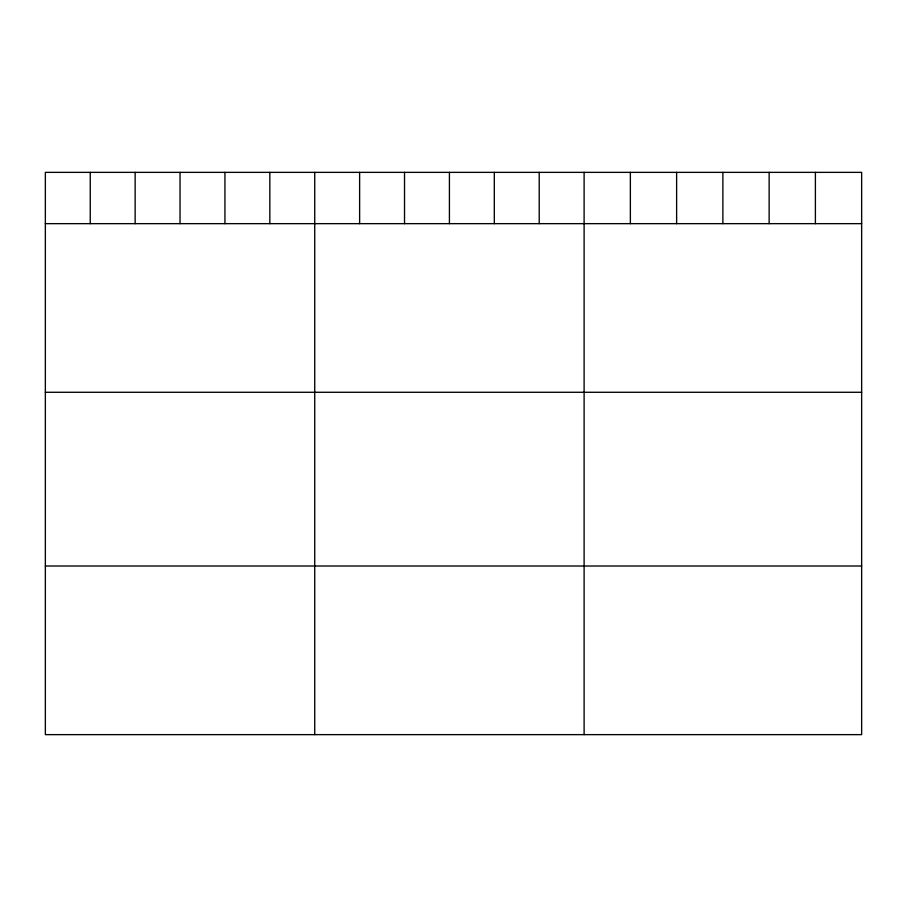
<?xml version="1.0" encoding="UTF-8"?>
<svg xmlns="http://www.w3.org/2000/svg" width="907" height="907" viewBox="0 0 907 907"><rect width="100%" height="100%" fill="white"/><g stroke="black" fill="none" stroke-linecap="round" stroke-linejoin="round"><path stroke-width="1.36" d="M861.65 223.655L861.65 734.636L45.35 734.636L45.35 172.364L861.65 172.364L861.65 223.655L45.35 223.655M45.35 392.278L861.65 392.278M45.35 566.013L861.65 566.013M815.393 172.364L815.393 223.655M769.136 172.364L769.136 223.655M722.879 172.364L722.879 223.655M676.622 172.364L676.622 223.655M630.365 172.364L630.365 223.655M584.108 172.364L584.108 734.636M539.212 172.364L539.212 223.655M494.315 172.364L494.315 223.655M449.418 172.364L449.418 223.655M404.522 172.364L404.522 223.655M359.625 172.364L359.625 223.655M314.729 172.364L314.729 734.636M269.832 172.364L269.832 223.655M224.936 172.364L224.936 223.655M180.04 172.364L180.04 223.655M135.143 172.364L135.143 223.655M90.246 172.364L90.246 223.655"/></g></svg>
